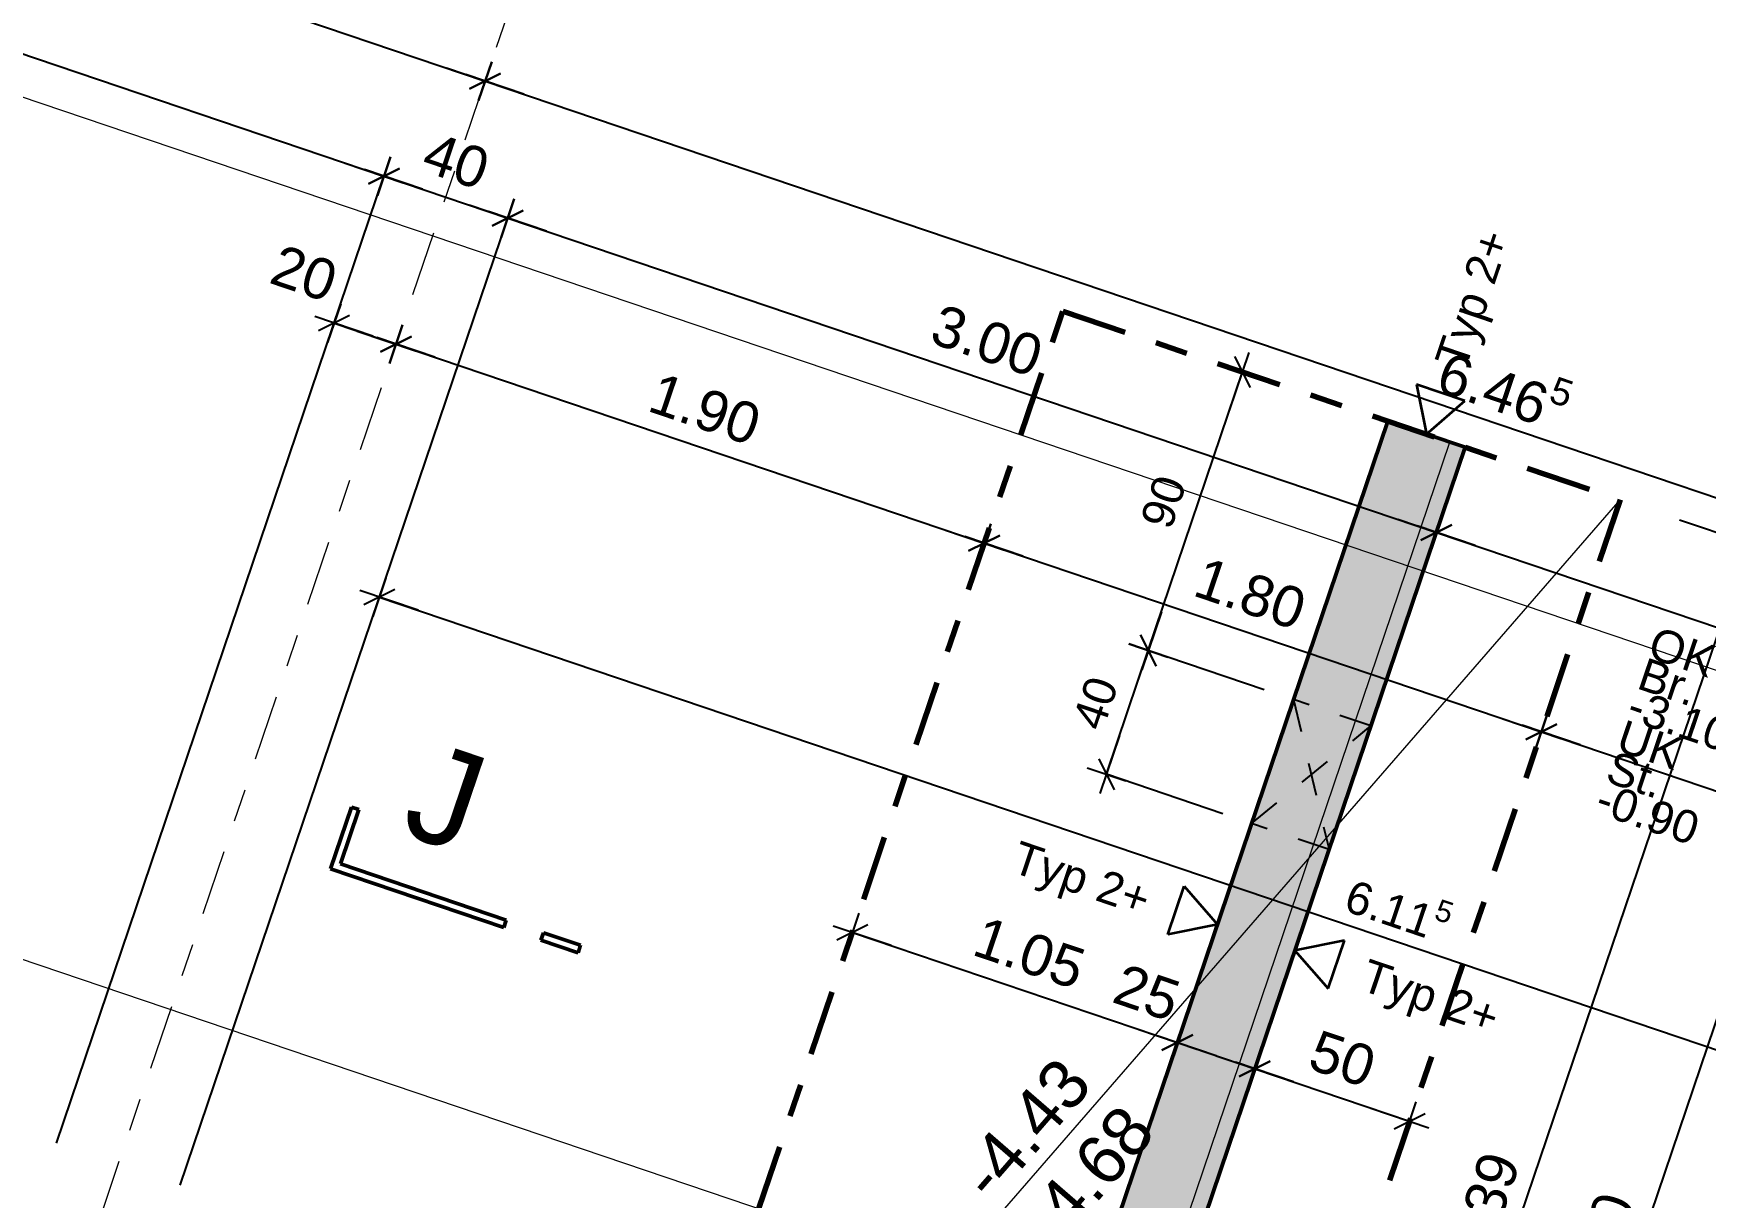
# Model space of a CAD drawing. Header units: metres. Extents: x 2661608 to 2661648.6, y 1209464.3 to 1209501.1.
# Drawn here: x 2661631.29 to 2661636.4, y 1209492.06 to 1209495.62 of the extents above; entities that cross this region are included whole.
import ezdxf

# ---------------------------------------------------------------- set-up
doc = ezdxf.new("R2010")
doc.units = ezdxf.units.M
doc.header["$PDMODE"] = 65
for name, pattern in [('AUSGEZOGEN', [0]), ('PHANTOM2_S8', [0.3, 0.2, -0.05, 0, -0.05]), ('STRICHLINIE_S4', [0.1, 0.05, -0.05])]:
    doc.linetypes.add(name, pattern=pattern)
for name, color, linetype, lineweight in [('TB_639', 7, 'AUSGEZOGEN', 25), ('TB_640', 7, 'AUSGEZOGEN', 25), ('TB_641', 7, 'AUSGEZOGEN', 25), ('TB_642', 7, 'AUSGEZOGEN', 25), ('TB_643', 7, 'AUSGEZOGEN', 25), ('TB_649', 7, 'AUSGEZOGEN', 25), ('TB_651', 7, 'AUSGEZOGEN', 25)]:
    doc.layers.add(name, color=color, linetype=linetype, lineweight=lineweight)
doc.styles.add('ARIAL', font='arial.ttf')
doc.styles.add('MtXpl_Arial', font='arial.ttf')
doc.dimstyles.new('DIMSTYLE_13', dxfattribs={"dimtxt": 0.1, "dimasz": 0.125, "dimexe": 0, "dimexo": 0, "dimgap": 0.05, "dimtad": 2, "dimdec": 3, "dimrnd": 0.005, "dimzin": 4, "dimdsep": 46, "dimtxsty": 'ARIAL', "dimblk1": 'ALL_ML_STRICH', "dimblk2": 'ALL_ML_STRICH', "dimsah": 1, "dimcen": 0, "dimclrd": 7, "dimclre": 7, "dimclrt": 7, "dimazin": 3, "dimtfac": 1, "dimtdec": 0, "dimtix": 1, "dimtmove": 2, "dimatfit": 3, "dimfxl": 0, "dimlwd": 0, "dimlwe": 25})
doc.dimstyles.new('DIMSTYLE_17', dxfattribs={"dimtxt": 0.1, "dimasz": 0.125, "dimexe": 0, "dimexo": 0, "dimgap": 0.05, "dimtad": 2, "dimdec": 1, "dimlfac": 100, "dimrnd": 0.5, "dimzin": 4, "dimdsep": 46, "dimtxsty": 'ARIAL', "dimblk1": 'ALL_ML_STRICH', "dimblk2": 'ALL_ML_STRICH', "dimsah": 1, "dimcen": 0, "dimclrd": 7, "dimclre": 7, "dimclrt": 7, "dimazin": 3, "dimtfac": 1, "dimtdec": 0, "dimtix": 1, "dimtmove": 2, "dimatfit": 3, "dimfxl": 0, "dimlwd": 0, "dimlwe": 25})
doc.dimstyles.new('DIMSTYLE_3', dxfattribs={"dimtxt": 0.125, "dimasz": 0.125, "dimexe": 0, "dimexo": 0, "dimgap": 0.0625, "dimtad": 2, "dimdec": 3, "dimrnd": 0.005, "dimzin": 4, "dimdsep": 46, "dimtxsty": 'ARIAL', "dimblk1": 'ALL_ML_STRICH', "dimblk2": 'ALL_ML_STRICH', "dimsah": 1, "dimcen": 0, "dimclrd": 7, "dimclre": 7, "dimclrt": 7, "dimazin": 3, "dimtfac": 1, "dimtdec": 0, "dimtix": 1, "dimtmove": 2, "dimatfit": 3, "dimfxl": 0, "dimlwd": 0, "dimlwe": 25})
doc.dimstyles.new('DIMSTYLE_5', dxfattribs={"dimtxt": 0.125, "dimasz": 0.125, "dimexe": 0, "dimexo": 0, "dimgap": 0.0625, "dimtad": 2, "dimdec": 1, "dimlfac": 100, "dimrnd": 0.5, "dimzin": 4, "dimdsep": 46, "dimtxsty": 'ARIAL', "dimblk1": 'ALL_ML_STRICH', "dimblk2": 'ALL_ML_STRICH', "dimsah": 1, "dimcen": 0, "dimclrd": 7, "dimclre": 7, "dimclrt": 7, "dimazin": 3, "dimtfac": 1, "dimtdec": 0, "dimtix": 1, "dimtmove": 2, "dimatfit": 3, "dimfxl": 0, "dimtvp": 1.2, "dimlwd": 0, "dimlwe": 25})
doc.dimstyles.new('DIMSTYLE_7', dxfattribs={"dimtxt": 0.125, "dimasz": 0.125, "dimexe": 0, "dimexo": 0, "dimgap": 0.0625, "dimtad": 2, "dimrnd": 0.005, "dimzin": 4, "dimdsep": 46, "dimtxsty": 'ARIAL', "dimblk1": 'ALL_ML_STRICH', "dimblk2": 'ALL_ML_STRICH', "dimsah": 1, "dimcen": 0, "dimclrd": 7, "dimclre": 7, "dimclrt": 7, "dimazin": 3, "dimtfac": 1, "dimtdec": 0, "dimtix": 1, "dimtmove": 2, "dimatfit": 3, "dimfxl": 0, "dimlwd": 0, "dimlwe": 25})
doc.dimstyles.new('DIMSTYLE_9', dxfattribs={"dimtxt": 0.125, "dimasz": 0.125, "dimexe": 0, "dimexo": 0, "dimgap": 0.0625, "dimtad": 2, "dimdec": 1, "dimlfac": 100, "dimrnd": 0.5, "dimzin": 4, "dimdsep": 46, "dimtxsty": 'ARIAL', "dimblk1": 'ALL_ML_STRICH', "dimblk2": 'ALL_ML_STRICH', "dimsah": 1, "dimcen": 0, "dimclrd": 7, "dimclre": 7, "dimclrt": 7, "dimazin": 3, "dimtfac": 1, "dimtdec": 0, "dimtix": 1, "dimtmove": 2, "dimatfit": 3, "dimfxl": 0, "dimlwd": 0, "dimlwe": 25})

# ---------------------------------------------------------------- blocks, each defined once
blk = doc.blocks.new('ALL_ML_STRICH')
at = {"color": 0, "linetype": 'ByBlock', "lineweight": -2}
for p, q in [((0, -0.5), (0, 0.5)), ((-1, 0), (0.5, 0)), ((-0.3, -0.3), (0.3, 0.3))]:
    blk.add_line(p, q, dxfattribs=at)
blk = doc.blocks.new('*D52')
at = {"layer": 'DEFPOINTS', "color": 7, "linetype": 'AUSGEZOGEN', "lineweight": 25, "transparency": 16777216}
for p in [(2661626.5454, 1209497.5501), (2661626.525, 1209497.4901), (2661632.5848, 1209495.2231)]:
    blk.add_point(p, dxfattribs=at)
at = {"layer": 'TB_649', "color": 7, "linetype": 'AUSGEZOGEN', "lineweight": -2, "transparency": 16777216}
for p, q in [((2661626.5454, 1209497.5501), (2661626.5454, 1209497.5501)), ((2661626.5454, 1209497.5501), (2661632.6705, 1209495.4763)), ((2661632.6705, 1209495.4763), (2661632.6705, 1209495.4763))]:
    blk.add_line(p, q, dxfattribs=at)
at = {"layer": 'TB_649', "color": 7, "linetype": 'AUSGEZOGEN', "lineweight": 25, "transparency": 16777216, "xscale": 0.125, "yscale": 0.125, "zscale": 0.125}
for p, rotation in [((2661626.5454, 1209497.5501), 161.2952432351559), ((2661632.6705, 1209495.4763), 341.295243235156)]:
    blk.add_blockref('ALL_ML_STRICH', p, dxfattribs=dict(at, rotation=rotation))
at = {"layer": 'TB_649', "color": 7, "linetype": 'AUSGEZOGEN', "lineweight": 25, "transparency": 16777216, "insert": (2661629.6653, 1209496.6148), "char_height": 0.125, "width": 0.625, "attachment_point": 5, "rotation": 341.2952, "style": 'ARIAL'}
blk.add_mtext('\\A1;{\\A1;{6.46\\H0.082500;\\S5^ ;}}', dxfattribs=at)
blk = doc.blocks.new('*D53')
at = {"layer": 'DEFPOINTS', "color": 7, "linetype": 'AUSGEZOGEN', "lineweight": 25, "transparency": 16777216}
for p in [(2661632.6705, 1209495.4763), (2661632.5848, 1209495.2231), (2661638.7379, 1209493.2321)]:
    blk.add_point(p, dxfattribs=at)
at = {"layer": 'TB_649', "color": 7, "linetype": 'AUSGEZOGEN', "lineweight": -2, "transparency": 16777216}
for p, q in [((2661632.6705, 1209495.4763), (2661632.6705, 1209495.4763)), ((2661632.6705, 1209495.4763), (2661638.7956, 1209493.4025)), ((2661638.7956, 1209493.4025), (2661638.7956, 1209493.4025))]:
    blk.add_line(p, q, dxfattribs=at)
at = {"layer": 'TB_649', "color": 7, "linetype": 'AUSGEZOGEN', "lineweight": 25, "transparency": 16777216, "xscale": 0.125, "yscale": 0.125, "zscale": 0.125}
for p, rotation in [((2661632.6705, 1209495.4763), 161.2952432351559), ((2661638.7956, 1209493.4025), 341.295243235156)]:
    blk.add_blockref('ALL_ML_STRICH', p, dxfattribs=dict(at, rotation=rotation))
at = {"layer": 'TB_649', "color": 7, "linetype": 'AUSGEZOGEN', "lineweight": 25, "transparency": 16777216, "insert": (2661635.7904, 1209494.541), "char_height": 0.125, "width": 0.625, "attachment_point": 5, "rotation": 341.2952, "style": 'ARIAL'}
blk.add_mtext('\\A1;{\\A1;{6.46\\H0.082500;\\S5^ ;}}', dxfattribs=at)
blk = doc.blocks.new('*D90')
at = {"layer": 'DEFPOINTS', "color": 7, "linetype": 'AUSGEZOGEN', "lineweight": 25, "transparency": 16777216}
for p in [(2661636.143, 1209494.195), (2661634.2616, 1209490.1972), (2661635.1284, 1209489.9037)]:
    blk.add_point(p, dxfattribs=at)
at = {"layer": 'TB_649', "color": 7, "linetype": 'AUSGEZOGEN', "lineweight": -2, "transparency": 16777216}
for p, q in [((2661636.3245, 1209494.1336), (2661636.5363, 1209494.0619)), ((2661635.1284, 1209489.9037), (2661636.5363, 1209494.0619)), ((2661634.6404, 1209490.069), (2661635.1284, 1209489.9037))]:
    blk.add_line(p, q, dxfattribs=at)
at = {"layer": 'TB_649', "color": 7, "linetype": 'AUSGEZOGEN', "lineweight": 25, "transparency": 16777216, "xscale": 0.125, "yscale": 0.125, "zscale": 0.125}
for p, rotation in [((2661636.5363, 1209494.0619), 71.29524377681953), ((2661635.1284, 1209489.9037), 251.2952437768195)]:
    blk.add_blockref('ALL_ML_STRICH', p, dxfattribs=dict(at, rotation=rotation))
at = {"layer": 'TB_649', "color": 7, "linetype": 'AUSGEZOGEN', "lineweight": 25, "transparency": 16777216, "insert": (2661635.7265, 1209492.028), "char_height": 0.125, "width": 0.5, "attachment_point": 5, "rotation": 71.2952, "style": 'ARIAL'}
blk.add_mtext('\\A1;{\\A1;{4.39\\H0.082500;\\S^ ;}}', dxfattribs=at)
blk = doc.blocks.new('*D159')
at = {"layer": 'DEFPOINTS', "color": 7, "linetype": 'AUSGEZOGEN', "lineweight": 25, "transparency": 16777216}
for p in [(2661629.5666, 1209496.1313), (2661628.0454, 1209491.6385), (2661630.8435, 1209490.7038)]:
    blk.add_point(p, dxfattribs=at)
at = {"layer": 'TB_649', "color": 7, "linetype": 'AUSGEZOGEN', "lineweight": -2, "transparency": 16777216}
for p, q in [((2661628.5644, 1209493.1714), (2661629.5666, 1209496.1313)), ((2661629.5666, 1209496.1313), (2661632.3608, 1209495.1853)), ((2661631.3586, 1209492.2253), (2661632.3608, 1209495.1853))]:
    blk.add_line(p, q, dxfattribs=at)
at = {"layer": 'TB_649', "color": 7, "linetype": 'AUSGEZOGEN', "lineweight": 25, "transparency": 16777216, "xscale": 0.125, "yscale": 0.125, "zscale": 0.125}
for p, rotation in [((2661629.5666, 1209496.1313), 161.2952432270984), ((2661632.3608, 1209495.1853), 341.2952432270984)]:
    blk.add_blockref('ALL_ML_STRICH', p, dxfattribs=dict(at, rotation=rotation))
at = {"layer": 'TB_649', "color": 7, "linetype": 'AUSGEZOGEN', "lineweight": 25, "transparency": 16777216, "insert": (2661631.0086, 1209495.7641), "char_height": 0.125, "width": 0.5, "attachment_point": 5, "rotation": 341.2952, "style": 'ARIAL'}
blk.add_mtext('\\A1;{\\A1;{2.95\\H0.082500;\\S^ ;}}', dxfattribs=at)
blk = doc.blocks.new('*D160')
at = {"layer": 'DEFPOINTS', "color": 7, "linetype": 'AUSGEZOGEN', "lineweight": 25, "transparency": 16777216}
for p in [(2661632.3608, 1209495.1853), (2661630.8435, 1209490.7038), (2661631.2276, 1209490.591)]:
    blk.add_point(p, dxfattribs=at)
at = {"layer": 'TB_649', "color": 7, "linetype": 'AUSGEZOGEN', "lineweight": -2, "transparency": 16777216}
for p, q in [((2661631.3586, 1209492.2253), (2661632.3608, 1209495.1853)), ((2661632.3608, 1209495.1853), (2661632.7397, 1209495.057)), ((2661631.7375, 1209492.097), (2661632.7397, 1209495.057))]:
    blk.add_line(p, q, dxfattribs=at)
at = {"layer": 'TB_649', "color": 7, "linetype": 'AUSGEZOGEN', "lineweight": 25, "transparency": 16777216, "xscale": 0.125, "yscale": 0.125, "zscale": 0.125}
for p, rotation in [((2661632.3608, 1209495.1853), 161.2952432270984), ((2661632.7397, 1209495.057), 341.2952432270984)]:
    blk.add_blockref('ALL_ML_STRICH', p, dxfattribs=dict(at, rotation=rotation))
at = {"layer": 'TB_649', "color": 7, "linetype": 'AUSGEZOGEN', "lineweight": 25, "transparency": 16777216, "insert": (2661632.5818, 1209495.2314), "char_height": 0.125, "width": 0.5, "attachment_point": 5, "rotation": 341.2952, "style": 'ARIAL'}
blk.add_mtext('\\A1;{\\A1;{40\\H0.082500;\\S^ ;}}', dxfattribs=at)
blk = doc.blocks.new('*D161')
at = {"layer": 'DEFPOINTS', "color": 7, "linetype": 'AUSGEZOGEN', "lineweight": 25, "transparency": 16777216}
for p in [(2661632.7397, 1209495.057), (2661635.4068, 1209493.5797), (2661631.2276, 1209490.591)]:
    blk.add_point(p, dxfattribs=at)
at = {"layer": 'TB_649', "color": 7, "linetype": 'AUSGEZOGEN', "lineweight": -2, "transparency": 16777216}
for p, q in [((2661631.7375, 1209492.097), (2661632.7397, 1209495.057)), ((2661632.7397, 1209495.057), (2661635.5812, 1209494.0949)), ((2661635.5812, 1209494.0949), (2661635.5812, 1209494.0949))]:
    blk.add_line(p, q, dxfattribs=at)
at = {"layer": 'TB_649', "color": 7, "linetype": 'AUSGEZOGEN', "lineweight": 25, "transparency": 16777216, "xscale": 0.125, "yscale": 0.125, "zscale": 0.125}
for p, rotation in [((2661632.7397, 1209495.057), 161.2952432270984), ((2661635.5812, 1209494.0949), 341.2952432270984)]:
    blk.add_blockref('ALL_ML_STRICH', p, dxfattribs=dict(at, rotation=rotation))
at = {"layer": 'TB_649', "color": 7, "linetype": 'AUSGEZOGEN', "lineweight": 25, "transparency": 16777216, "insert": (2661634.206, 1209494.6816), "char_height": 0.125, "width": 0.5, "attachment_point": 5, "rotation": 341.2952, "style": 'ARIAL'}
blk.add_mtext('\\A1;{\\A1;{3.00\\H0.082500;\\S^ ;}}', dxfattribs=at)
blk = doc.blocks.new('*D162')
at = {"layer": 'DEFPOINTS', "color": 7, "linetype": 'AUSGEZOGEN', "lineweight": 25, "transparency": 16777216}
for p in [(2661635.5812, 1209494.0949), (2661635.4068, 1209493.5797), (2661637.0508, 1209488.8729)]:
    blk.add_point(p, dxfattribs=at)
at = {"layer": 'TB_649', "color": 7, "linetype": 'AUSGEZOGEN', "lineweight": -2, "transparency": 16777216}
for p, q in [((2661635.5812, 1209494.0949), (2661635.5812, 1209494.0949)), ((2661635.5812, 1209494.0949), (2661638.4859, 1209493.1115)), ((2661637.4837, 1209490.1515), (2661638.4859, 1209493.1115))]:
    blk.add_line(p, q, dxfattribs=at)
at = {"layer": 'TB_649', "color": 7, "linetype": 'AUSGEZOGEN', "lineweight": 25, "transparency": 16777216, "xscale": 0.125, "yscale": 0.125, "zscale": 0.125}
for p, rotation in [((2661635.5812, 1209494.0949), 161.2952432270984), ((2661638.4859, 1209493.1115), 341.2952432270984)]:
    blk.add_blockref('ALL_ML_STRICH', p, dxfattribs=dict(at, rotation=rotation))
at = {"layer": 'TB_649', "color": 7, "linetype": 'AUSGEZOGEN', "lineweight": 25, "transparency": 16777216, "insert": (2661636.2542, 1209493.8087), "char_height": 0.1, "width": 0.005, "attachment_point": 1, "rotation": 341.2952, "line_spacing_factor": 0.60241, "style": 'ARIAL'}
blk.add_mtext('OK Br. -3.10/ UK St. -0.90', dxfattribs=at)
at = {"layer": 'TB_649', "color": 7, "linetype": 'AUSGEZOGEN', "lineweight": 25, "transparency": 16777216, "insert": (2661637.091, 1209493.7049), "char_height": 0.125, "width": 0.625, "attachment_point": 5, "rotation": 341.2952, "style": 'ARIAL'}
blk.add_mtext('\\A1;{\\A1;{3.06\\H0.082500;\\S5^ ;}}', dxfattribs=at)
blk = doc.blocks.new('*D171')
at = {"layer": 'DEFPOINTS', "color": 7, "linetype": 'AUSGEZOGEN', "lineweight": 25, "transparency": 16777216}
for p in [(2661632.2085, 1209494.7353), (2661631.5137, 1209492.0596), (2661630.6981, 1209490.2745)]:
    blk.add_point(p, dxfattribs=at)
at = {"layer": 'TB_649', "color": 7, "linetype": 'AUSGEZOGEN', "lineweight": -2, "transparency": 16777216}
for p, q in [((2661632.2085, 1209494.7353), (2661632.2085, 1209494.7353)), ((2661632.2085, 1209494.7353), (2661632.3979, 1209494.6712)), ((2661632.3979, 1209494.6712), (2661632.3979, 1209494.6712))]:
    blk.add_line(p, q, dxfattribs=at)
at = {"layer": 'TB_649', "color": 7, "linetype": 'AUSGEZOGEN', "lineweight": 25, "transparency": 16777216, "xscale": 0.125, "yscale": 0.125, "zscale": 0.125}
for p, rotation in [((2661632.2085, 1209494.7353), 161.2952432230188), ((2661632.3979, 1209494.6712), 341.2952432230189)]:
    blk.add_blockref('ALL_ML_STRICH', p, dxfattribs=dict(at, rotation=rotation))
at = {"layer": 'TB_649', "color": 7, "linetype": 'AUSGEZOGEN', "lineweight": 25, "transparency": 16777216, "insert": (2661632.1165, 1209494.8875), "char_height": 0.125, "width": 0.5, "attachment_point": 5, "rotation": 341.2952, "style": 'ARIAL'}
blk.add_mtext('\\A1;{\\A1;{20\\H0.082500;\\S^ ;}}', dxfattribs=at)
blk = doc.blocks.new('*D172')
at = {"layer": 'DEFPOINTS', "color": 7, "linetype": 'AUSGEZOGEN', "lineweight": 25, "transparency": 16777216}
for p in [(2661632.3979, 1209494.6712), (2661633.8402, 1209493.0064), (2661631.5137, 1209492.0596)]:
    blk.add_point(p, dxfattribs=at)
at = {"layer": 'TB_649', "color": 7, "linetype": 'AUSGEZOGEN', "lineweight": -2, "transparency": 16777216}
for p, q in [((2661632.3979, 1209494.6712), (2661632.3979, 1209494.6712)), ((2661632.3979, 1209494.6712), (2661634.1975, 1209494.0619)), ((2661634.1975, 1209494.0619), (2661634.1975, 1209494.0619))]:
    blk.add_line(p, q, dxfattribs=at)
at = {"layer": 'TB_649', "color": 7, "linetype": 'AUSGEZOGEN', "lineweight": 25, "transparency": 16777216, "xscale": 0.125, "yscale": 0.125, "zscale": 0.125}
for p, rotation in [((2661632.3979, 1209494.6712), 161.2952432230188), ((2661634.1975, 1209494.0619), 341.2952432230189)]:
    blk.add_blockref('ALL_ML_STRICH', p, dxfattribs=dict(at, rotation=rotation))
at = {"layer": 'TB_649', "color": 7, "linetype": 'AUSGEZOGEN', "lineweight": 25, "transparency": 16777216, "insert": (2661633.3432, 1209494.4722), "char_height": 0.125, "width": 0.5, "attachment_point": 5, "rotation": 341.2952, "style": 'ARIAL'}
blk.add_mtext('\\A1;{\\A1;{1.90\\H0.082500;\\S^ ;}}', dxfattribs=at)
blk = doc.blocks.new('*D173')
at = {"layer": 'DEFPOINTS', "color": 7, "linetype": 'AUSGEZOGEN', "lineweight": 25, "transparency": 16777216}
for p in [(2661634.1975, 1209494.0619), (2661635.7843, 1209493.1355), (2661633.8402, 1209493.0064)]:
    blk.add_point(p, dxfattribs=at)
at = {"layer": 'TB_649', "color": 7, "linetype": 'AUSGEZOGEN', "lineweight": -2, "transparency": 16777216}
for p, q in [((2661634.1975, 1209494.0619), (2661634.1975, 1209494.0619)), ((2661634.1975, 1209494.0619), (2661635.9025, 1209493.4847)), ((2661635.9025, 1209493.4847), (2661635.9025, 1209493.4847))]:
    blk.add_line(p, q, dxfattribs=at)
at = {"layer": 'TB_649', "color": 7, "linetype": 'AUSGEZOGEN', "lineweight": 25, "transparency": 16777216, "xscale": 0.125, "yscale": 0.125, "zscale": 0.125}
for p, rotation in [((2661634.1975, 1209494.0619), 161.2952432230188), ((2661635.9025, 1209493.4847), 341.2952432230189)]:
    blk.add_blockref('ALL_ML_STRICH', p, dxfattribs=dict(at, rotation=rotation))
at = {"layer": 'TB_649', "color": 7, "linetype": 'AUSGEZOGEN', "lineweight": 25, "transparency": 16777216, "insert": (2661635.0116, 1209493.9073), "char_height": 0.125, "width": 0.5, "attachment_point": 5, "rotation": 341.2952, "style": 'ARIAL'}
blk.add_mtext('\\A1;{\\A1;{1.80\\H0.082500;\\S^ ;}}', dxfattribs=at)
blk = doc.blocks.new('*D174')
at = {"layer": 'DEFPOINTS', "color": 7, "linetype": 'AUSGEZOGEN', "lineweight": 25, "transparency": 16777216}
for p in [(2661635.9025, 1209493.4847), (2661635.7843, 1209493.1355), (2661638.3899, 1209492.2041)]:
    blk.add_point(p, dxfattribs=at)
at = {"layer": 'TB_649', "color": 7, "linetype": 'AUSGEZOGEN', "lineweight": -2, "transparency": 16777216}
for p, q in [((2661635.9025, 1209493.4847), (2661635.9025, 1209493.4847)), ((2661635.9025, 1209493.4847), (2661638.523, 1209492.5974)), ((2661638.523, 1209492.5974), (2661638.523, 1209492.5974))]:
    blk.add_line(p, q, dxfattribs=at)
at = {"layer": 'TB_649', "color": 7, "linetype": 'AUSGEZOGEN', "lineweight": 25, "transparency": 16777216, "xscale": 0.125, "yscale": 0.125, "zscale": 0.125}
for p, rotation in [((2661635.9025, 1209493.4847), 161.2952432230188), ((2661638.523, 1209492.5974), 341.2952432230189)]:
    blk.add_blockref('ALL_ML_STRICH', p, dxfattribs=dict(at, rotation=rotation))
at = {"layer": 'TB_649', "color": 7, "linetype": 'AUSGEZOGEN', "lineweight": 25, "transparency": 16777216, "insert": (2661637.2701, 1209493.1426), "char_height": 0.125, "width": 0.625, "attachment_point": 5, "rotation": 341.2952, "style": 'ARIAL'}
blk.add_mtext('\\A1;{\\A1;{2.76\\H0.082500;\\S5^ ;}}', dxfattribs=at)
blk = doc.blocks.new('*D189')
at = {"layer": 'DEFPOINTS', "color": 7, "linetype": 'AUSGEZOGEN', "lineweight": 25, "transparency": 16777216}
for p in [(2661636.143, 1209494.195), (2661635.4804, 1209489.774), (2661635.4837, 1209489.7729)]:
    blk.add_point(p, dxfattribs=at)
at = {"layer": 'TB_649', "color": 7, "linetype": 'AUSGEZOGEN', "lineweight": -2, "transparency": 16777216}
for p, q in [((2661636.3245, 1209494.1336), (2661636.8915, 1209493.9416)), ((2661635.4804, 1209489.774), (2661636.8915, 1209493.9416)), ((2661635.4804, 1209489.774), (2661635.4804, 1209489.774))]:
    blk.add_line(p, q, dxfattribs=at)
at = {"layer": 'TB_649', "color": 7, "linetype": 'AUSGEZOGEN', "lineweight": 25, "transparency": 16777216, "xscale": 0.125, "yscale": 0.125, "zscale": 0.125}
for p, rotation in [((2661636.8915, 1209493.9416), 71.29524323118135), ((2661635.4804, 1209489.774), 251.2952432311813)]:
    blk.add_blockref('ALL_ML_STRICH', p, dxfattribs=dict(at, rotation=rotation))
at = {"layer": 'TB_649', "color": 7, "linetype": 'AUSGEZOGEN', "lineweight": 25, "transparency": 16777216, "insert": (2661636.0803, 1209491.9033), "char_height": 0.125, "width": 0.5, "attachment_point": 5, "rotation": 71.2952, "style": 'ARIAL'}
blk.add_mtext('\\A1;{\\A1;{4.40\\H0.082500;\\S^ ;}}', dxfattribs=at)
blk = doc.blocks.new('*D193')
at = {"layer": 'DEFPOINTS', "color": 7, "linetype": 'AUSGEZOGEN', "lineweight": 25, "transparency": 16777216}
for p in [(2661632.3468, 1209493.8967), (2661631.4168, 1209491.1499), (2661637.1505, 1209489.0113)]:
    blk.add_point(p, dxfattribs=at)
at = {"layer": 'TB_649', "color": 7, "linetype": 'AUSGEZOGEN', "lineweight": -2, "transparency": 16777216}
for p, q in [((2661632.3468, 1209493.8967), (2661632.3468, 1209493.8967)), ((2661632.3468, 1209493.8967), (2661638.1404, 1209491.9351)), ((2661637.5311, 1209490.1355), (2661638.1404, 1209491.9351))]:
    blk.add_line(p, q, dxfattribs=at)
at = {"layer": 'TB_649', "color": 7, "linetype": 'AUSGEZOGEN', "lineweight": 25, "transparency": 16777216, "xscale": 0.125, "yscale": 0.125, "zscale": 0.125}
for p, rotation in [((2661632.3468, 1209493.8967), 161.2952432330918), ((2661638.1404, 1209491.9351), 341.2952432330918)]:
    blk.add_blockref('ALL_ML_STRICH', p, dxfattribs=dict(at, rotation=rotation))
at = {"layer": 'TB_649', "color": 7, "linetype": 'AUSGEZOGEN', "lineweight": 25, "transparency": 16777216, "insert": (2661635.4663, 1209492.9479), "char_height": 0.1, "width": 0.5, "attachment_point": 5, "rotation": 341.2952, "style": 'ARIAL'}
blk.add_mtext('\\A1;{\\A1;{6.11\\H0.066000;\\S5^ ;}}', dxfattribs=at)
blk = doc.blocks.new('*D209')
at = {"layer": 'DEFPOINTS', "color": 7, "linetype": 'AUSGEZOGEN', "lineweight": 25, "transparency": 16777216}
for p in [(2661634.1036, 1209493.7844), (2661635.0866, 1209493.4137), (2661633.7941, 1209492.8702)]:
    blk.add_point(p, dxfattribs=at)
at = {"layer": 'TB_649', "color": 7, "linetype": 'AUSGEZOGEN', "lineweight": -2, "transparency": 16777216}
for p, q in [((2661633.7941, 1209492.8702), (2661633.7941, 1209492.8702)), ((2661633.7941, 1209492.8702), (2661634.7886, 1209492.5335)), ((2661634.7886, 1209492.5335), (2661634.7886, 1209492.5335))]:
    blk.add_line(p, q, dxfattribs=at)
at = {"layer": 'TB_649', "color": 7, "linetype": 'AUSGEZOGEN', "lineweight": 25, "transparency": 16777216, "xscale": 0.125, "yscale": 0.125, "zscale": 0.125}
for p, rotation in [((2661633.7941, 1209492.8702), 161.2952432342187), ((2661634.7886, 1209492.5335), 341.2952432342187)]:
    blk.add_blockref('ALL_ML_STRICH', p, dxfattribs=dict(at, rotation=rotation))
at = {"layer": 'TB_649', "color": 7, "linetype": 'AUSGEZOGEN', "lineweight": 25, "transparency": 16777216, "insert": (2661634.3362, 1209492.8077), "char_height": 0.125, "width": 0.5, "attachment_point": 5, "rotation": 341.2952, "style": 'ARIAL'}
blk.add_mtext('\\A1;{\\A1;{1.05\\H0.082500;\\S^ ;}}', dxfattribs=at)
blk = doc.blocks.new('*D210')
at = {"layer": 'DEFPOINTS', "color": 7, "linetype": 'AUSGEZOGEN', "lineweight": 25, "transparency": 16777216}
for p in [(2661635.0866, 1209493.4137), (2661635.3426, 1209493.3901), (2661634.7886, 1209492.5335)]:
    blk.add_point(p, dxfattribs=at)
at = {"layer": 'TB_649', "color": 7, "linetype": 'AUSGEZOGEN', "lineweight": -2, "transparency": 16777216}
for p, q in [((2661634.7886, 1209492.5335), (2661634.7886, 1209492.5335)), ((2661634.7886, 1209492.5335), (2661635.0254, 1209492.4533)), ((2661635.0254, 1209492.4533), (2661635.0254, 1209492.4533))]:
    blk.add_line(p, q, dxfattribs=at)
at = {"layer": 'TB_649', "color": 7, "linetype": 'AUSGEZOGEN', "lineweight": 25, "transparency": 16777216, "xscale": 0.125, "yscale": 0.125, "zscale": 0.125}
for p, rotation in [((2661634.7886, 1209492.5335), 161.2952432342187), ((2661635.0254, 1209492.4533), 341.2952432342187)]:
    blk.add_blockref('ALL_ML_STRICH', p, dxfattribs=dict(at, rotation=rotation))
at = {"layer": 'TB_649', "color": 7, "linetype": 'AUSGEZOGEN', "lineweight": 25, "transparency": 16777216, "insert": (2661634.6954, 1209492.6861), "char_height": 0.125, "width": 0.5, "attachment_point": 5, "rotation": 341.2952, "style": 'ARIAL'}
blk.add_mtext('\\A1;{\\A1;{25\\H0.082500;\\S^ ;}}', dxfattribs=at)
blk = doc.blocks.new('*D211')
at = {"layer": 'DEFPOINTS', "color": 7, "linetype": 'AUSGEZOGEN', "lineweight": 25, "transparency": 16777216}
for p in [(2661635.3426, 1209493.3901), (2661635.7843, 1209493.1355), (2661635.0254, 1209492.4533)]:
    blk.add_point(p, dxfattribs=at)
at = {"layer": 'TB_649', "color": 7, "linetype": 'AUSGEZOGEN', "lineweight": -2, "transparency": 16777216}
for p, q in [((2661635.0254, 1209492.4533), (2661635.0254, 1209492.4533)), ((2661635.0254, 1209492.4533), (2661635.499, 1209492.293)), ((2661635.499, 1209492.293), (2661635.499, 1209492.293))]:
    blk.add_line(p, q, dxfattribs=at)
at = {"layer": 'TB_649', "color": 7, "linetype": 'AUSGEZOGEN', "lineweight": 25, "transparency": 16777216, "xscale": 0.125, "yscale": 0.125, "zscale": 0.125}
for p, rotation in [((2661635.0254, 1209492.4533), 161.2952432342187), ((2661635.499, 1209492.293), 341.2952432342187)]:
    blk.add_blockref('ALL_ML_STRICH', p, dxfattribs=dict(at, rotation=rotation))
at = {"layer": 'TB_649', "color": 7, "linetype": 'AUSGEZOGEN', "lineweight": 25, "transparency": 16777216, "insert": (2661635.2938, 1209492.4835), "char_height": 0.125, "width": 0.5, "attachment_point": 5, "rotation": 341.2952, "style": 'ARIAL'}
blk.add_mtext('\\A1;{\\A1;{50\\H0.082500;\\S^ ;}}', dxfattribs=at)
blk = doc.blocks.new('*D212')
at = {"layer": 'DEFPOINTS', "color": 7, "linetype": 'AUSGEZOGEN', "lineweight": 25, "transparency": 16777216}
for p in [(2661635.1705, 1209493.5741), (2661634.5714, 1209493.3546), (2661635.0157, 1209493.2042)]:
    blk.add_point(p, dxfattribs=at)
at = {"layer": 'TB_649', "color": 7, "linetype": 'AUSGEZOGEN', "lineweight": -2, "transparency": 16777216}
for p, q in [((2661634.5714, 1209493.3546), (2661634.6997, 1209493.7335)), ((2661635.0541, 1209493.6135), (2661634.6997, 1209493.7335)), ((2661634.9281, 1209493.2339), (2661634.5714, 1209493.3546))]:
    blk.add_line(p, q, dxfattribs=at)
at = {"layer": 'TB_649', "color": 7, "linetype": 'AUSGEZOGEN', "lineweight": 25, "transparency": 16777216, "xscale": 0.125, "yscale": 0.125, "zscale": 0.125}
for p, rotation in [((2661634.6997, 1209493.7335), 71.29524320957314), ((2661634.5714, 1209493.3546), 251.2952432095731)]:
    blk.add_blockref('ALL_ML_STRICH', p, dxfattribs=dict(at, rotation=rotation))
at = {"layer": 'TB_649', "color": 7, "linetype": 'AUSGEZOGEN', "lineweight": 25, "transparency": 16777216, "insert": (2661634.5378, 1209493.5726), "char_height": 0.1, "width": 0.4, "attachment_point": 5, "rotation": 71.2952, "style": 'ARIAL'}
blk.add_mtext('\\A1;{\\A1;{40\\H0.066000;\\S^ ;}}', dxfattribs=at)
blk = doc.blocks.new('*D213')
at = {"layer": 'DEFPOINTS', "color": 7, "linetype": 'AUSGEZOGEN', "lineweight": 25, "transparency": 16777216}
for p in [(2661635.0571, 1209494.5627), (2661634.6997, 1209493.7335), (2661635.1705, 1209493.5741)]:
    blk.add_point(p, dxfattribs=at)
at = {"layer": 'TB_649', "color": 7, "linetype": 'AUSGEZOGEN', "lineweight": -2, "transparency": 16777216}
for p, q in [((2661634.6997, 1209493.7335), (2661634.9883, 1209494.586)), ((2661634.9883, 1209494.586), (2661634.9883, 1209494.586)), ((2661635.0541, 1209493.6135), (2661634.6997, 1209493.7335))]:
    blk.add_line(p, q, dxfattribs=at)
at = {"layer": 'TB_649', "color": 7, "linetype": 'AUSGEZOGEN', "lineweight": 25, "transparency": 16777216, "xscale": 0.125, "yscale": 0.125, "zscale": 0.125}
for p, rotation in [((2661634.9883, 1209494.586), 71.29524320957314), ((2661634.6997, 1209493.7335), 251.2952432095731)]:
    blk.add_blockref('ALL_ML_STRICH', p, dxfattribs=dict(at, rotation=rotation))
at = {"layer": 'TB_649', "color": 7, "linetype": 'AUSGEZOGEN', "lineweight": 25, "transparency": 16777216, "insert": (2661634.7463, 1209494.1882), "char_height": 0.1, "width": 0.4, "attachment_point": 5, "rotation": 71.2952, "style": 'ARIAL'}
blk.add_mtext('\\A1;{\\A1;{90\\H0.066000;\\S^ ;}}', dxfattribs=at)

msp = doc.modelspace()

# ---------------------------------------------------------------- hatches: boundary and pattern name
at = {"layer": 'TB_639', "linetype": 'AUSGEZOGEN', "lineweight": 70, "transparency": 33554687}
msp.add_hatch(color=254, dxfattribs=at).paths.add_polyline_path([(2661634.0248, 1209490.2774), (2661634.2616, 1209490.1972), (2661635.6694, 1209494.3554), (2661635.4326, 1209494.4356)])
at = {"layer": 'TB_640', "linetype": 'AUSGEZOGEN', "lineweight": 18, "transparency": 33554687}
msp.add_hatch(color=81, dxfattribs=at).paths.add_polyline_path([(2661635.4326, 1209494.4356), (2661635.48, 1209494.4195), (2661634.0721, 1209490.2614), (2661634.0248, 1209490.2774)], flags=16)
at = {"layer": 'TB_640', "linetype": 'AUSGEZOGEN', "lineweight": 35, "transparency": 33554687}
msp.add_hatch(color=81, dxfattribs=at).paths.add_polyline_path([(2661635.48, 1209494.4195), (2661635.4639, 1209494.3722), (2661635.606, 1209494.3241), (2661635.622, 1209494.3714)])
at = {"layer": 'TB_640', "linetype": 'AUSGEZOGEN', "lineweight": 18, "transparency": 33554687}
msp.add_hatch(color=81, dxfattribs=at).paths.add_polyline_path([(2661635.6694, 1209494.3554), (2661635.622, 1209494.3714), (2661634.2142, 1209490.2133), (2661634.2616, 1209490.1972)])

# ---------------------------------------------------------------- linework, layer by layer
at = {"layer": 'TB_639', "color": 191, "linetype": 'AUSGEZOGEN', "lineweight": 13, "transparency": 33554687}
msp.add_line((2661618.0879, 1209497.2463), (2661645.381, 1209488.0056), dxfattribs=at)
at = {"layer": 'TB_640', "color": 191, "linetype": 'AUSGEZOGEN', "lineweight": 13, "transparency": 33554687}
msp.add_line((2661634.2142, 1209490.2133), (2661635.622, 1209494.3714), dxfattribs=at)
at = {"layer": 'TB_641', "color": 7, "linetype": 'AUSGEZOGEN', "lineweight": 35, "transparency": 33554687}
for p, q in [((2661635.6677, 1209494.4977), (2661635.5204, 1209494.5476)), ((2661635.5204, 1209494.5476), (2661635.551, 1209494.3955)), ((2661635.551, 1209494.3955), (2661635.6677, 1209494.4977)), ((2661634.759, 1209492.8647), (2661634.8089, 1209493.012)), ((2661634.8089, 1209493.012), (2661634.9111, 1209492.8953)), ((2661634.9111, 1209492.8953), (2661634.759, 1209492.8647)), ((2661635.3, 1209492.8457), (2661635.1479, 1209492.8151)), ((2661635.1479, 1209492.8151), (2661635.2501, 1209492.6985)), ((2661635.2501, 1209492.6985), (2661635.3, 1209492.8457))]:
    msp.add_line(p, q, dxfattribs=at)
at = {"layer": 'TB_641', "color": 7, "linetype": 'AUSGEZOGEN', "lineweight": 50, "transparency": 33554687}
for p, q in [((2661634.0248, 1209490.2774), (2661635.4326, 1209494.4356)), ((2661635.6694, 1209494.3554), (2661635.4326, 1209494.4356)), ((2661634.2616, 1209490.1972), (2661635.6694, 1209494.3554))]:
    msp.add_line(p, q, dxfattribs=at)
at = {"layer": 'TB_642', "color": 7, "linetype": 'PHANTOM2_S8', "lineweight": 70, "transparency": 33554687}
for p, q in [((2661633.027, 1209490.6047), (2661634.4381, 1209494.7723)), ((2661634.4381, 1209494.7723), (2661636.143, 1209494.195)), ((2661636.143, 1209494.195), (2661634.7319, 1209490.0274))]:
    msp.add_line(p, q, dxfattribs=at)
at = {"layer": 'TB_643', "color": 191, "linetype": 'AUSGEZOGEN', "lineweight": 13, "transparency": 33554687}
msp.add_line((2661616.5217, 1209500.416), (2661648.5507, 1209489.5718), dxfattribs=at)
at = {"layer": 'TB_643', "color": 7, "linetype": 'PHANTOM2_S8', "lineweight": 18, "transparency": 33554687}
msp.add_line((2661623.9509, 1209469.7224), (2661632.8308, 1209495.9499), dxfattribs=at)
at = {"layer": 'TB_649', "color": 7, "linetype": 'AUSGEZOGEN', "lineweight": 18, "transparency": 33554687}
msp.add_line((2661633.027, 1209490.6047), (2661636.143, 1209494.195), dxfattribs=at)
at = {"layer": 'TB_649', "color": 7, "linetype": 'AUSGEZOGEN', "lineweight": 50, "transparency": 33554687}
for p, q in [((2661632.2614, 1209493.2545), (2661632.1972, 1209493.0651)), ((2661632.2841, 1209493.2468), (2661632.2277, 1209493.0801)), ((2661632.2614, 1209493.2545), (2661632.2841, 1209493.2468)), ((2661632.1972, 1209493.0651), (2661632.7277, 1209492.8855)), ((2661632.2277, 1209493.0801), (2661632.7354, 1209492.9082)), ((2661632.7354, 1209492.9082), (2661632.7277, 1209492.8855)), ((2661632.8413, 1209492.847), (2661632.849, 1209492.8697)), ((2661632.8413, 1209492.847), (2661632.955, 1209492.8085)), ((2661632.849, 1209492.8697), (2661632.9627, 1209492.8313)), ((2661632.9627, 1209492.8313), (2661632.955, 1209492.8085))]:
    msp.add_line(p, q, dxfattribs=at)
at = {"layer": 'TB_651', "color": 7, "linetype": 'STRICHLINIE_S4', "lineweight": 25, "transparency": 33554687}
for p, q in [((2661635.3808, 1209493.5029), (2661635.144, 1209493.5831)), ((2661635.144, 1209493.5831), (2661635.2525, 1209493.124)), ((2661635.0157, 1209493.2042), (2661635.3808, 1209493.5029)), ((2661635.2525, 1209493.124), (2661635.0157, 1209493.2042))]:
    msp.add_line(p, q, dxfattribs=at)

# ---------------------------------------------------------------- texts
at = {"layer": 'TB_641', "color": 7, "style": 'MtXpl_Arial'}
for s, rotation, p in [('2+', 71.2952, (2661635.7569, 1209494.8476)), ('Typ', 71.2952, (2661635.6697, 1209494.5903)), ('Typ', -18.7048, (2661634.2754, 1209493.0578)), ('2+', -18.7048, (2661634.5327, 1209492.9706)), ('Typ', -18.7048, (2661635.3427, 1209492.6964)), ('2+', -18.7048, (2661635.6, 1209492.6093))]:
    msp.add_text(s, height=0.1, rotation=rotation, dxfattribs=at).set_placement(p)
at = {"layer": 'TB_649', "color": 7, "style": 'MtXpl_Arial', "width": 0.98}
msp.add_text('J', height=0.3, rotation=-18.7048, dxfattribs=at).set_placement((2661632.4053, 1209493.1762))
at = {"layer": 'TB_649', "color": 7, "style": 'MtXpl_Arial'}
for s, p in [('-4.43', (2661634.2208, 1209492.0404)), ('-4.68', (2661634.4141, 1209491.8955))]:
    msp.add_text(s, height=0.15, rotation=49.0462, dxfattribs=at).set_placement(p)

# ---------------------------------------------------------------- dimensions: what is measured, and where the dimension line sits
at = {"layer": 'TB_649', "color": 7, "linetype": 'AUSGEZOGEN', "lineweight": 25, "transparency": 33554687}
for base, p1, p2, angle, dimstyle, picture, middle in [((2661632.6705, 1209495.4763), (2661626.5454, 1209497.5501), (2661632.6705, 1209495.4763), 341.2952, 'DIMSTYLE_3', '*D52', (2661629.6653, 1209496.6148)), ((2661632.3608, 1209495.1853), (2661628.5644, 1209493.1714), (2661631.3586, 1209492.2253), 341.2952, 'DIMSTYLE_7', '*D159', (2661631.0086, 1209495.7641)), ((2661638.7956, 1209493.4025), (2661632.6705, 1209495.4763), (2661638.7956, 1209493.4025), 341.2952, 'DIMSTYLE_3', '*D53', (2661635.7904, 1209494.541)), ((2661632.7397, 1209495.057), (2661631.3586, 1209492.2253), (2661631.7375, 1209492.097), 341.2952, 'DIMSTYLE_5', '*D160', (2661632.5818, 1209495.2314)), ((2661635.5812, 1209494.0949), (2661631.7375, 1209492.097), (2661635.5812, 1209494.0949), 341.2952, 'DIMSTYLE_7', '*D161', (2661634.206, 1209494.6816)), ((2661632.3979, 1209494.6712), (2661632.2085, 1209494.7353), (2661632.3979, 1209494.6712), 341.2952, 'DIMSTYLE_5', '*D171', (2661632.1165, 1209494.8875)), ((2661634.1975, 1209494.0619), (2661632.3979, 1209494.6712), (2661634.1975, 1209494.0619), 341.2952, 'DIMSTYLE_7', '*D172', (2661633.3432, 1209494.4722)), ((2661634.9883, 1209494.586), (2661635.0541, 1209493.6135), (2661634.9883, 1209494.586), 71.2952, 'DIMSTYLE_17', '*D213', (2661634.7463, 1209494.1882)), ((2661636.5363, 1209494.0619), (2661634.6404, 1209490.069), (2661636.3245, 1209494.1336), 71.2952, 'DIMSTYLE_7', '*D90', (2661635.7265, 1209492.028)), ((2661636.8915, 1209493.9416), (2661635.4804, 1209489.774), (2661636.3245, 1209494.1336), 71.2952, 'DIMSTYLE_7', '*D189', (2661636.0803, 1209491.9033)), ((2661635.9025, 1209493.4847), (2661634.1975, 1209494.0619), (2661635.9025, 1209493.4847), 341.2952, 'DIMSTYLE_7', '*D173', (2661635.0116, 1209493.9073)), ((2661638.1404, 1209491.9351), (2661632.3468, 1209493.8967), (2661637.5311, 1209490.1355), 341.2952, 'DIMSTYLE_13', '*D193', (2661635.4663, 1209492.9479)), ((2661634.7886, 1209492.5335), (2661633.7941, 1209492.8702), (2661634.7886, 1209492.5335), 341.2952, 'DIMSTYLE_7', '*D209', (2661634.3362, 1209492.8077)), ((2661634.6997, 1209493.7335), (2661634.9281, 1209493.2339), (2661635.0541, 1209493.6135), 71.2952, 'DIMSTYLE_17', '*D212', (2661634.5378, 1209493.5726)), ((2661638.523, 1209492.5974), (2661635.9025, 1209493.4847), (2661638.523, 1209492.5974), 341.2952, 'DIMSTYLE_3', '*D174', (2661637.2701, 1209493.1426)), ((2661635.0254, 1209492.4533), (2661634.7886, 1209492.5335), (2661635.0254, 1209492.4533), 341.2952, 'DIMSTYLE_5', '*D210', (2661634.6954, 1209492.6861)), ((2661635.499, 1209492.293), (2661635.0254, 1209492.4533), (2661635.499, 1209492.293), 341.2952, 'DIMSTYLE_9', '*D211', (2661635.2938, 1209492.4835))]:
    dim = msp.add_linear_dim(base=base, p1=p1, p2=p2, angle=angle, dimstyle=dimstyle, override={"dimpost": '<>', "dimclrd": 7, "dimclre": 7, "dimclrt": 7, "dimlwd": 0, "dimlwe": 25}, dxfattribs=at)
    dim.commit()
    dim.dimension.update_dxf_attribs({"geometry": picture, "text_midpoint": middle, "dimtype": 160})
dim = msp.add_linear_dim(base=(2661638.4859, 1209493.1115), p1=(2661635.5812, 1209494.0949), p2=(2661637.4837, 1209490.1515), angle=341.2952, text='<>\\XOK Br. -3.10/ UK St. -0.90', dimstyle='DIMSTYLE_3', override={"dimpost": '<>', "dimclrd": 7, "dimclre": 7, "dimclrt": 7, "dimlwd": 0, "dimlwe": 25}, dxfattribs=at)
dim.commit()
dim.dimension.update_dxf_attribs({"geometry": '*D162', "text_midpoint": (2661637.091, 1209493.7049), "dimtype": 160})

doc.saveas('drawing.dxf')
